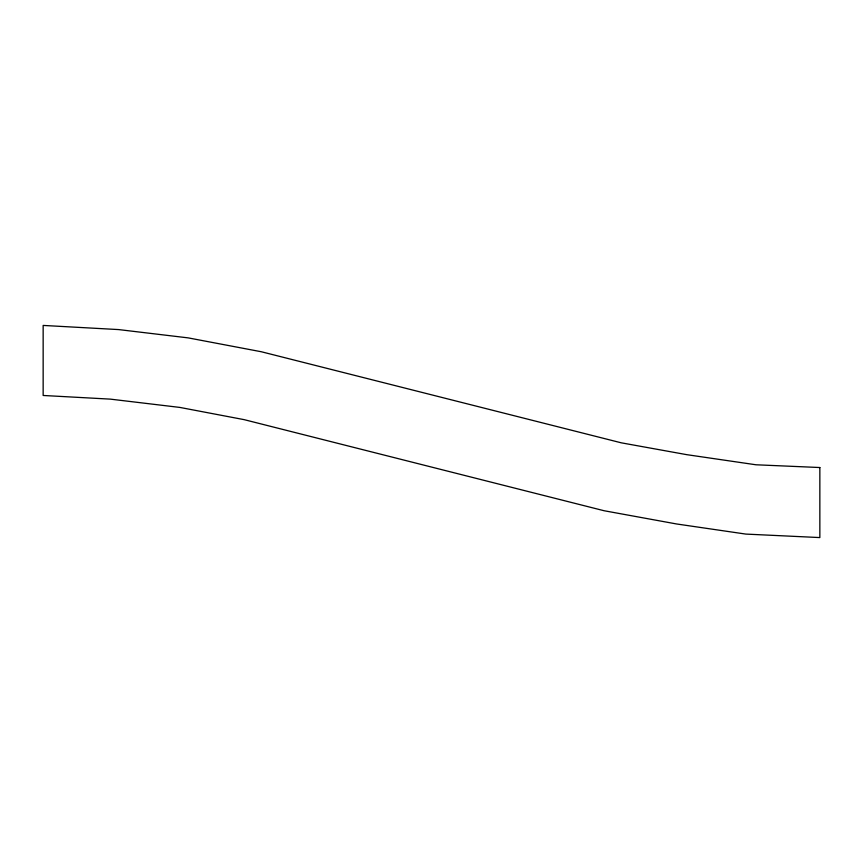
<?xml version="1.0" encoding="UTF-8"?>
<svg xmlns="http://www.w3.org/2000/svg" width="863" height="863" viewBox="0 0 863 863"><rect width="100%" height="100%" fill="white"/><g stroke="black" fill="none" stroke-linecap="round" stroke-linejoin="round"><path stroke-width="1.29" d="M819.85 467.53L755.966 464.779L686.657 454.65L621.241 442.816L261.36 351.759L188.156 337.875L118.609 329.58L43.15 325.427L43.15 395.47L110.313 399.127L179.86 407.422L244.175 419.655L604.057 510.723L676.527 523.96L745.837 534.089L819.85 537.573L819.85 467.53"/></g></svg>
